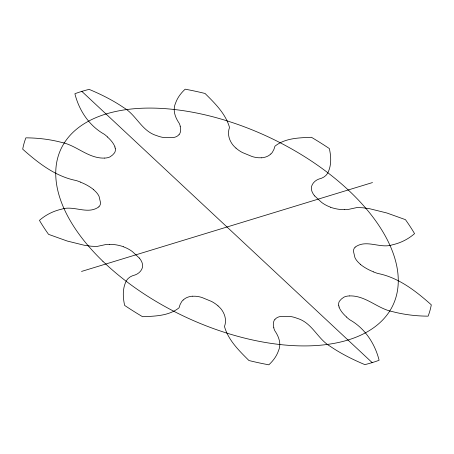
<?xml version="1.0" encoding="UTF-8"?>
<svg xmlns="http://www.w3.org/2000/svg" width="454" height="454" viewBox="0 0 454 454"><rect width="100%" height="100%" fill="white"/><g stroke="black" fill="none" stroke-linecap="round" stroke-linejoin="round"><path stroke-width="0.68" d="M178.921 134.736L177.656 135.877A18.745 10.13 25.2 0 1 173.008 137.596L164.342 137.607A18.858 10.187 25.2 0 1 156.783 135.65C141.733 131.263 136.523 115.095 123.766 107.666C112.95 100.3 101.185 94.415 89.132 89.376A220.139 118.931 25.2 0 0 74.887 93.728C79.03 110.362 89.171 125.854 104.346 134.288A36.905 19.936 25.2 0 1 107.524 136.96M275.079 319.264L276.344 318.123A18.745 10.13 25.2 0 1 280.992 316.404L289.658 316.393A18.858 10.187 25.2 0 1 297.217 318.35C312.267 322.737 317.477 338.905 330.234 346.334C341.05 353.7 352.815 359.585 364.868 364.624A220.139 118.931 25.2 0 0 379.113 360.272C374.97 343.638 364.829 328.146 349.654 319.712A36.905 19.936 25.2 0 1 346.476 317.04M98.864 206.854C87.673 215.117 73.809 205.049 61.574 209.186C53.424 211.014 45.701 214.838 39.436 220.372A220.139 118.931 25.2 0 0 48.55 234.343L67.181 241.023L84.194 245.234L91.197 246.227L96.906 246.477L105.742 244.558A36.905 19.936 25.2 0 1 109.306 244.32M355.136 247.146C366.327 238.883 380.191 248.951 392.426 244.814C400.576 242.986 408.299 239.162 414.564 233.628A220.139 118.931 25.2 0 0 405.45 219.657L386.819 212.977L369.806 208.766L362.803 207.773L357.094 207.523L348.258 209.442A36.905 19.936 25.2 0 1 344.694 209.68M81.51 271.441L372.49 182.559M261.328 157.759L258.848 157.771A18.745 10.13 25.2 0 1 252.078 156.522L242.487 152.567A18.858 10.187 25.2 0 1 235.984 148.106M192.672 296.241L195.152 296.229A18.745 10.13 25.2 0 1 201.922 297.478L211.513 301.433A18.858 10.187 25.2 0 1 218.016 305.894M104.409 158.094C88.082 158.571 76.38 145.093 60.955 142.238C49.509 139.293 37.682 137.897 25.872 137.846A220.139 118.931 25.2 0 0 22.7 149.173C38.181 162.958 55.45 176.498 76.255 180.55A36.905 19.936 25.2 0 1 80.42 182.06M349.591 295.906C365.918 295.429 377.62 308.907 393.045 311.762C404.491 314.707 416.318 316.103 428.128 316.154A220.139 118.931 25.2 0 0 431.3 304.827C415.819 291.042 398.55 277.502 377.745 273.45A36.905 19.936 25.2 0 1 373.58 271.94M330.62 207.228L327.873 206.099A18.745 10.13 25.2 0 1 321.574 202.371L314.713 195.952M123.38 246.772L126.127 247.901A18.745 10.13 25.2 0 1 132.426 251.629L139.287 258.048M360.334 264.251L358.371 262.418A18.745 10.13 25.2 0 1 354.937 257.622L353.439 251.204A18.858 10.187 25.2 0 1 355.147 247.158M93.666 189.749L95.629 191.582A18.745 10.13 25.2 0 1 99.063 196.378L100.561 202.796A18.858 10.187 25.2 0 1 98.853 206.842M235.972 148.106C230.076 143.243 226.671 134.906 229.525 127.5C225.672 113.738 214.89 103.285 205.049 93.473A220.139 118.931 25.2 0 0 185.175 89.188C180.981 93.03 177.435 97.724 175.556 103.132C172.406 110.237 175.204 117.455 179.29 123.437A36.905 19.936 25.2 0 1 180.266 126.257M218.028 305.894C223.924 310.757 227.329 319.094 224.475 326.5C228.328 340.262 239.11 350.715 248.951 360.527A220.139 118.931 25.2 0 0 268.825 364.812C273.019 360.97 276.565 356.276 278.444 350.868C281.594 343.763 278.796 336.545 274.71 330.563A36.905 19.936 25.2 0 1 273.734 327.743M81.834 91.39L372.166 362.61M339.121 307.046L338.684 305.207M114.879 146.954L115.316 148.793M80.409 182.139A27.654 14.942 25.2 0 1 93.751 189.71M104.403 158.083A18.858 10.187 25.2 0 0 110.14 156.8L112.615 154.973L114.55 152.811A18.745 10.13 25.2 0 0 115.305 148.793M107.433 136.995A27.654 14.942 25.2 0 1 115.01 146.977M180.136 126.235A27.654 14.942 25.2 0 1 179.046 134.81M270.737 153.963A27.654 14.942 25.2 0 1 261.402 157.856M270.856 154.031A36.905 19.936 25.2 0 0 272.451 152.135L273.966 149.292L274.942 146.205C285.038 138.05 299.038 137.806 311.438 137.29A220.139 118.931 25.2 0 1 329.354 148.572C330.989 155.932 331.556 163.945 328.628 171.062C327.181 175.539 323.333 178.036 318.941 179.029C314.281 180.681 309.986 185.487 311.739 190.697A18.858 10.187 25.2 0 0 314.701 195.958M344.631 209.583A27.654 14.942 25.2 0 1 330.614 207.313M373.591 271.861A27.654 14.942 25.2 0 1 360.249 264.29M349.597 295.917A18.858 10.187 25.2 0 0 343.86 297.2L341.385 299.027L339.45 301.189A18.745 10.13 25.2 0 0 338.695 305.207M346.567 317.006A27.654 14.942 25.2 0 1 338.99 307.023M273.864 327.765A27.654 14.942 25.2 0 1 274.954 319.19M183.263 300.037A27.654 14.942 25.2 0 1 192.598 296.144M183.144 299.969A36.905 19.936 25.2 0 0 181.549 301.865L180.034 304.708L179.058 307.795C168.962 315.95 154.962 316.194 142.562 316.71A220.139 118.931 25.2 0 1 124.646 305.429C123.011 298.068 122.444 290.055 125.372 282.938C126.819 278.461 130.667 275.964 135.059 274.971C139.719 273.319 144.014 268.513 142.261 263.303A18.858 10.187 25.2 0 0 139.299 258.042M109.369 244.417A27.654 14.942 25.2 0 1 123.386 246.687M102.916 261.334A183.45 99.108 25.2 0 0 391.28 308.442A183.45 99.108 25.2 0 0 186.804 111.23A183.45 99.108 25.2 0 0 102.916 261.334"/></g></svg>
